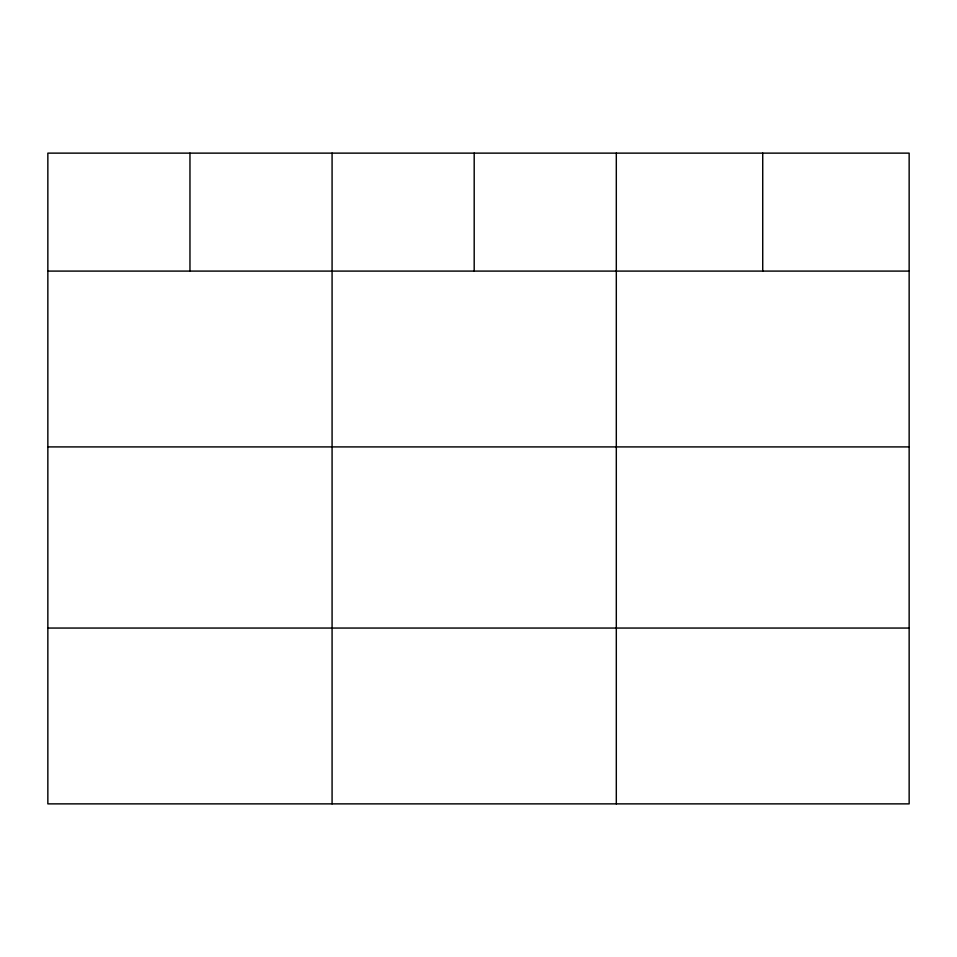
<?xml version="1.0" encoding="UTF-8"?>
<svg xmlns="http://www.w3.org/2000/svg" width="957" height="957" viewBox="0 0 957 957"><rect width="100%" height="100%" fill="white"/><g stroke="black" fill="none" stroke-linecap="round" stroke-linejoin="round"><path stroke-width="1.44" d="M909.15 446.907L909.15 153.132L47.85 153.132L47.85 803.868L909.15 803.868L909.15 446.907L47.85 446.907M47.85 271.094L909.15 271.094M47.85 628.055L909.15 628.055M762.729 153.132L762.729 271.094M616.308 153.132L616.308 803.868M474.193 153.132L474.193 271.094M332.079 153.132L332.079 803.868M189.965 153.132L189.965 271.094"/></g></svg>
